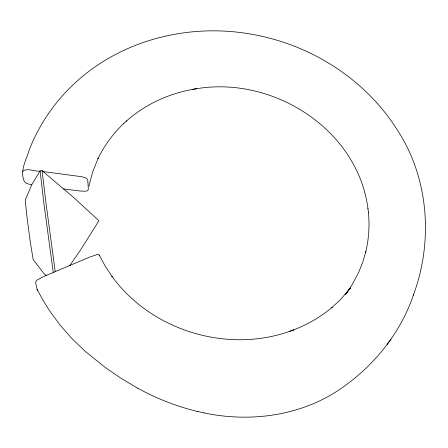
<?xml version="1.0" encoding="UTF-8"?>
<svg xmlns="http://www.w3.org/2000/svg" width="448" height="448" viewBox="0 0 448 448"><rect width="100%" height="100%" fill="white"/><g stroke="black" fill="none" stroke-linecap="round" stroke-linejoin="round"><path stroke-width="0.67" d="M413.358 295.198C433.591 240.576 428.854 176.607 395.937 127.859C363.289 77.246 307.77 43.165 248.606 33.729C190.327 24.035 127.484 38.707 81.889 76.938C58.598 96.398 40.107 121.677 29.204 150.035C26.236 160.177 19.494 170.817 24.332 181.479C25.794 183.848 28.935 184.061 31.382 184.682M88.866 186.178L92.669 171.842L98.207 158.2L97.989 158.659C104.35 145.454 113.204 133.476 123.85 123.413L123.592 123.648L126.549 120.932L126.297 121.167C137.334 111.345 150.086 103.494 163.733 97.849C170.638 95.004 177.766 92.714 185.024 90.978C185.64 90.552 204.904 87.248 192.366 89.426M22.406 171.573C26.533 167.322 34.586 171.657 39.838 171.153M413.566 294.633C400.378 333.62 373.134 366.968 339.136 389.805C299.869 416.102 249.749 422.604 204.025 412.899M69.765 265.602L80.405 250.135L98.935 220.763L73.349 197.221L42.078 170.654L40.107 170.89L31.853 184.554L25.25 199.965L26.964 217.045L30.318 242.273L33.191 259.661L43.641 273.146L46.15 275.554M387.15 344.512L390.986 339.175M345.839 293.905L347.827 291.379L345.29 294.739L351.775 285.32L358.523 272.742L362.684 262.36L365.814 251.714L365.691 252.207C368.855 239.142 369.734 225.54 368.379 212.167M345.442 294.409L350.498 288.008L340.278 299.79L331.548 307.854L332.13 307.339C319.497 317.951 304.83 326.071 289.262 331.492L289.638 331.358C226.783 353.567 151.054 330.411 111.927 276.293L112.146 276.59L105.134 266.05L99.187 255.08L98.56 254.526L97.485 254.475L89.46 257.163L43.898 276.422L37.374 279.916L35.874 281.518L35.661 282.901L37.066 289.279L43.098 300.395L49.482 310.626L60.284 325.338L72.481 339.181L85.977 352.01L105.538 367.646L121.156 378.392L137.687 388.203M289.262 331.492L293.63 329.902L293.244 330.042M195.916 88.822C273.218 75.527 357.941 129.578 367.993 208.891M63.482 188.955L80.808 191.055L84.935 191.257L87.158 190.921L87.965 190.333L88.318 189.084L87.746 179.665L85.926 177.901L81.659 176.702L42.566 171.5M137.592 388.153C156.492 398.49 176.697 406.526 197.669 411.499L197.764 411.516M197.669 411.499L204.137 412.922M37.783 290.209L37.066 289.279M99.187 255.08L99.35 255.718M53.25 272.373L43.943 203.874L40.107 170.89M55.199 271.415L46.038 203.61L42.078 170.654M367.954 208.538L368.418 212.531"/></g></svg>
